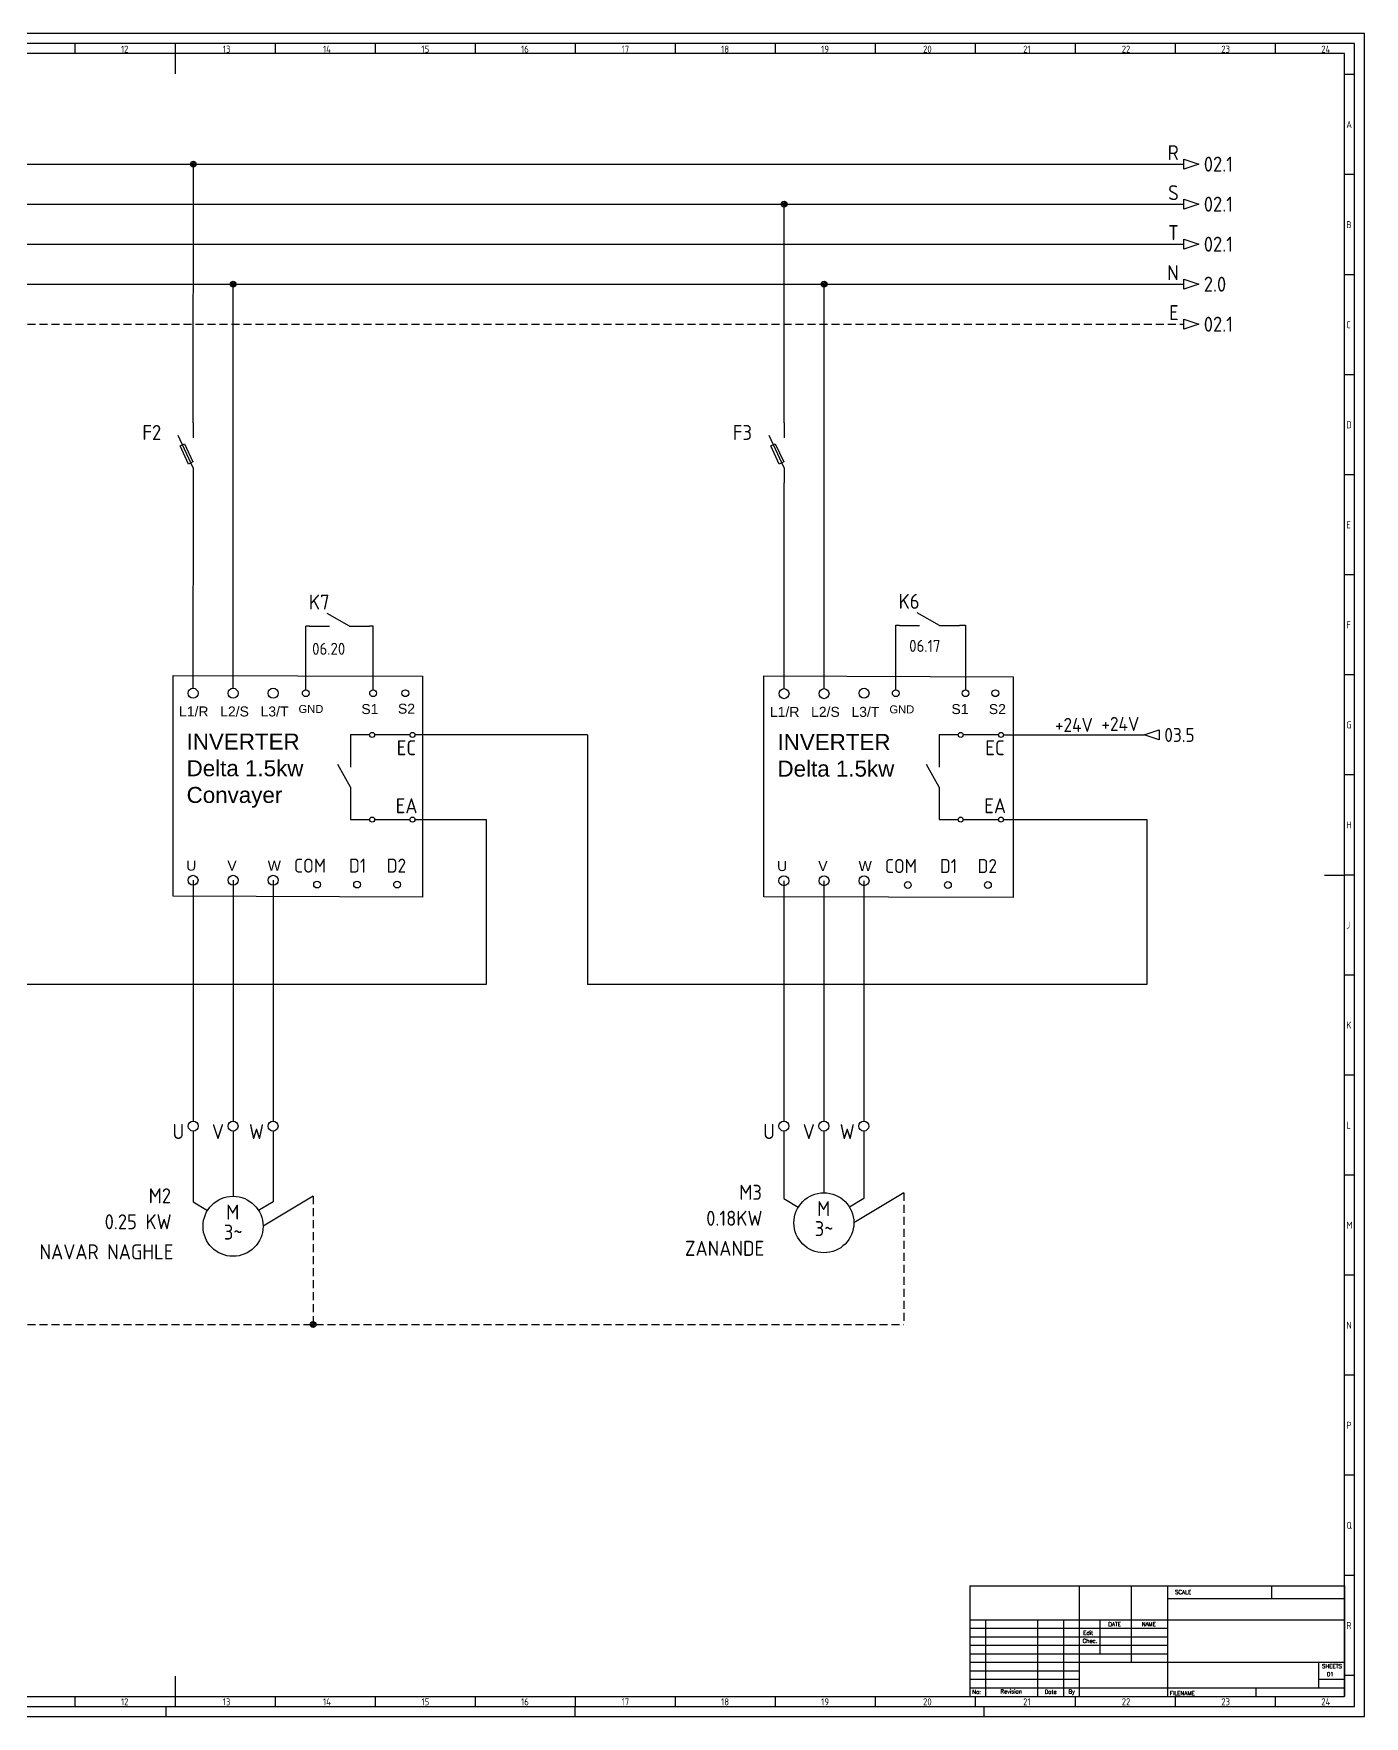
# Model space of a CAD drawing. Header units: millimetres. Extents: x -265 to 924, y -704 to 137.
# Drawn here: x 259 to 924, y -704 to 137 of the extents above; entities that cross this region are included whole.
import ezdxf
from ezdxf.enums import TextEntityAlignment as Align

# ---------------------------------------------------------------- set-up
doc = ezdxf.new("R2010")
doc.units = ezdxf.units.MM
doc.header["$LTSCALE"] = 8
doc.linetypes.add('DASHED', pattern=[0.75, 0.5, -0.25])
for name, color, linetype in [('025', 1, 'Continuous'), ('035', 5, 'Continuous'), ('07', 7, 'Continuous'), ('DESC', 1, 'Continuous'), ('MISC', 2, 'Continuous'), ('RED_1.5mm^2', 1, 'Continuous'), ('RED_2.5mm^2', 1, 'Continuous'), ('SYMS', 7, 'Continuous'), ('TAGS', 51, 'Continuous'), ('TERMS', 4, 'Continuous'), ('WIRENO', 70, 'Continuous'), ('WIREREF', 61, 'Continuous'), ('WIREREF_DEST', 61, 'Continuous'), ('XREF', 7, 'Continuous'), ('XREFCHILD', 134, 'Continuous')]:
    doc.layers.add(name, color=color, linetype=linetype)
doc.styles.add('ISO Proportional', font='isocp.shx')
doc.styles.add('WD', font='romans.shx')
doc.styles.add('WD_IEC', font='isocp2.shx', dxfattribs={"width": 0.9, "height": 4})

# ---------------------------------------------------------------- blocks, each defined once
blk = doc.blocks.new('IEC_border_a0')
at = {"layer": '035', "color": 0}
for p, q in [((1189, 841), (0, 841)), ((544.5, 836), (544.5, 831)), ((594.5, 836), (594.5, 831)), ((644.5, 836), (644.5, 831)), ((694.5, 836), (694.5, 831)), ((744.5, 836), (744.5, 831)), ((794.5, 836), (794.5, 831)), ((844.5, 836), (844.5, 831)), ((894.5, 836), (894.5, 831)), ((944.5, 836), (944.5, 831)), ((994.5, 836), (994.5, 831)), ((1044.5, 836), (1044.5, 831)), ((1094.5, 836), (1094.5, 831)), ((1144.5, 836), (1144.5, 831)), ((1189, 0), (1189, 841)), ((1183.97, 820.54), (1178.98, 820.54)), ((1183.97, 770.54), (1178.98, 770.54)), ((1183.97, 720.54), (1178.98, 720.54)), ((1183.97, 670.54), (1178.98, 670.54)), ((1183.97, 620.54), (1178.98, 620.54)), ((1183.98, 570.5), (1179, 570.5)), ((1183.98, 520.5), (1178.98, 520.5)), ((1183.98, 470.5), (1179, 470.5)), ((1183.98, 420.5), (1179, 420.5)), ((1183.98, 420.5), (1179, 420.5)), ((1183.98, 370.5), (1179, 370.5)), ((1183.98, 320.5), (1179, 320.5)), ((1184, 270.46), (1179.02, 270.46)), ((1184, 270.46), (1179.02, 270.46)), ((1184, 220.46), (1179.02, 220.46)), ((1184, 170.46), (1179.02, 170.46)), ((1184, 120.46), (1179.02, 120.46)), ((1184, 70.46), (1179.02, 70.46)), ((1184.02, 20.42), (1179.03, 20.42)), ((544.5, 10), (544.5, 5)), ((594.5, 10), (594.5, 5)), ((644.5, 10), (644.5, 5)), ((694.5, 10), (694.5, 5)), ((744.5, 10), (744.5, 5)), ((744.5, 10), (744.5, 5)), ((794.5, 10), (794.5, 5)), ((844.5, 10), (844.5, 5)), ((894.5, 10), (894.5, 5)), ((944.5, 10), (944.5, 5)), ((994.5, 10), (994.5, 5)), ((1044.5, 10), (1044.5, 5)), ((1094.5, 10), (1094.5, 5)), ((1144.5, 10), (1144.5, 5)), ((0, 0), (1189, 0)), ((590, 0), (590, 5)), ((794.5, 0), (794.5, 5)), ((999, 0), (999, 5))]:
    blk.add_line(p, q, dxfattribs=at)
blk.add_lwpolyline([(10, 10), (1179, 10), (1179, 831), (10, 831)], close=True, dxfattribs=at)
at = {"layer": '07', "color": 0}
for p, q in [((594.5, 831), (594.5, 821)), ((1169, 420.5), (1179, 420.5)), ((594.5, 20), (594.5, 10))]:
    blk.add_line(p, q, dxfattribs=at)
blk.add_lwpolyline([(5, 5), (1184, 5), (1184, 836), (5, 836)], close=True, dxfattribs=at)
at = {"layer": '035', "color": 0, "style": 'ISO Proportional'}
for s, p in [('12', (567.49, 831.5)), ('13', (618.42, 831.5)), ('14', (668.46, 831.5)), ('15', (717.72, 831.5)), ('16', (767.49, 831.5)), ('17', (817.72, 831.5)), ('18', (867.49, 831.5)), ('19', (917.49, 831.5)), ('20', (968.42, 831.5)), ('21', (1018.46, 831.5)), ('22', (1067.72, 831.5)), ('23', (1117.49, 831.5)), ('24', (1167.49, 831.5)), ('A', (1179.98, 793.79)), ('B', (1179.98, 743.79)), ('C', (1179.98, 693.79)), ('D', (1179.98, 643.79)), ('E', (1180, 593.75)), ('F', (1180, 543.75)), ('G', (1180, 493.75)), ('H', (1180, 443.75)), ('J', (1180, 393.75)), ('K', (1180, 343.75)), ('L', (1180.02, 293.72)), ('M', (1180.02, 243.72)), ('N', (1180.02, 193.72)), ('P', (1180.02, 143.72)), ('Q', (1180.02, 93.72)), ('R', (1180.03, 43.68)), ('12', (567.49, 5.5)), ('13', (618.42, 5.5)), ('14', (668.46, 5.5)), ('15', (717.72, 5.5)), ('16', (767.49, 5.5)), ('17', (817.72, 5.5)), ('18', (867.49, 5.5)), ('19', (917.49, 5.5)), ('20', (968.42, 5.5)), ('21', (1018.46, 5.5)), ('22', (1067.72, 5.5)), ('23', (1117.49, 5.5)), ('24', (1167.49, 5.5))]:
    blk.add_text(s, height=3.5, dxfattribs=at).set_placement(p)
blk = doc.blocks.new('IEC_tblock_a0')
at = {"layer": '035'}
for p, q in [((-106.6, 55.25), (-106.6, 17)), ((-36.4, 55.25), (-36.4, 48.88)), ((-88.4, 48.88), (0, 48.88)), ((-187.2, 34), (-88.4, 34)), ((-179.4, 38.25), (-179.4, 0)), ((-153.4, 38.25), (-153.4, 0)), ((-140.4, 38.25), (-140.4, 0)), ((-122.2, 38.25), (-122.2, 21.25)), ((-187.2, 29.75), (-88.4, 29.75)), ((-187.2, 25.5), (-88.4, 25.5)), ((-187.2, 21.25), (-88.4, 21.25)), ((-187.2, 17), (-132.6, 17)), ((-187.2, 12.75), (-132.6, 12.75)), ((-187.2, 8.5), (-132.6, 8.5)), ((-13, 8.5), (0, 8.5)), ((-187.2, 4.25), (0, 4.25)), ((-44.2, 4.25), (-44.2, 0))]:
    blk.add_line(p, q, dxfattribs=at)
at = {"layer": '07'}
for p, q in [((-187.2, 55.25), (0, 55.25)), ((-187.2, 55.25), (-187.2, 0)), ((-132.6, 55.25), (-132.6, 0)), ((-88.4, 55.25), (-88.4, 0)), ((0, 55.25), (0, 0)), ((-187.2, 38.25), (0, 38.25)), ((-132.6, 17), (0, 17)), ((-13, 17), (-13, 4.25)), ((-187.2, 0), (0, 0))]:
    blk.add_line(p, q, dxfattribs=at)
at = {"style": 'WD'}
for tag, p in [('SCALE', (-69.88, 51.07)), ('SH', (-8.74, 10.06)), ('FILENAME', (-68.15, 0.8))]:
    blk.add_attdef(tag, p, '', height=2, dxfattribs=at)
for tag, height, p in [('PROJDESC', 5, (-45.9, 29.2)), ('CKDATE', 2, (-114.85, 26.58)), ('EDDATE', 2, (-114.97, 30.8)), ('CKBY', 2, (-97.88, 26.3)), ('EDBY', 2, (-98.02, 30.86)), ('DWGDESC', 5, (-44.85, 19.72)), ('DWGNO', 3.5, (-48.54, 9.46))]:
    blk.add_attdef(tag, text='', height=height, dxfattribs=at).set_placement(p, align=Align.CENTER)
at = {"style": 'WD', "flags": 1}
blk.add_attdef('WD_TB', (-120.95, 11.91), '', height=2, dxfattribs=at)
at = {"layer": '025', "style": 'WD'}
for s, p in [('SCALE', (-80.57, 51.13)), ('NAME', (-97.74, 35.14)), ('No:', (-183.81, 1.19)), ('Revision', (-166.53, 1.47)), ('Date', (-146.79, 1.28)), ('By', (-136.33, 1.37))]:
    blk.add_text(s, height=2, dxfattribs=at).set_placement(p, align=Align.CENTER)
for s, p in [('DATE', (-118, 35)), ('Chec.', (-130.82, 26.72)), ('Edit', (-130.55, 30.72)), ('SHEETS', (-11.17, 14.05)), ('FILENAME', (-87.18, 0.61))]:
    blk.add_text(s, height=2, dxfattribs=at).set_placement(p)
blk = doc.blocks.new('WDDOT')
for radius in [0.72, 0.449, 0.223]:
    blk.add_circle((0, 0), radius)
blk = doc.blocks.new('VT0_02')
blk.add_circle((0, 0), 1.25)
at = {"style": 'WD_IEC'}
blk.add_attdef('TAG1', text='', height=2.5, dxfattribs=at).set_placement((-0.5, 1.75), align=Align.RIGHT)
at = {"style": 'WD_IEC', "flags": 1}
for tag, p in [('X4TERM01', (-1.25, 0)), ('X2TERM01', (0, 1.25)), ('X1TERM01', (1.25, 0)), ('X8TERM01', (0, -1.25))]:
    blk.add_attdef(tag, p, '', height=0.32, dxfattribs=at)
blk = doc.blocks.new('WD_WNV')
at = {"linetype": 'Continuous', "style": 'WD_IEC', "width": 0.8}
blk.add_attdef('WIRENO', text='', height=2.5, dxfattribs=at).set_placement((-1.6, 0), align=Align.MIDDLE_RIGHT)
at = {"style": 'WD_IEC', "flags": 1}
for tag, p in [('W08USER', (-1, 0.375)), ('W04USER', (-1, 0.875)), ('W05USER', (-1, 0.75)), ('W09USER', (-1, 0.25)), ('W03USER', (-1, 1)), ('W06USER', (-1, 0.625)), ('W07USER', (-1, 0.5)), ('W02USER', (-1, 1.125)), ('W01USER', (-1, 1.25)), ('W10USER', (-1, 0.125))]:
    blk.add_attdef(tag, text='', height=0.08, dxfattribs=at).set_placement(p, align=Align.CENTER)
blk = doc.blocks.new('VMO14')
blk.add_line((20, 7.5), (7.5, 0))
blk.add_circle((0, 0), 7.5)
at = {"style": 'WD_IEC'}
for tag, p in [('INST', (-15.5, 12.75)), ('LOC', (-15.5, 9.25)), ('TAG1', (-15.5, 5.75)), ('DESC2', (-15.5, -2)), ('DESC1', (-15.5, 1.5)), ('DESC3', (-15.5, -5.5)), ('RATING1', (-15.5, -9)), ('RATING2', (-15.5, -12.5)), ('RATING3', (-15.5, -16))]:
    blk.add_attdef(tag, text='', height=2.5, dxfattribs=at).set_placement(p, align=Align.RIGHT)
blk.add_attdef('TERM02', (-0.81, 7.4), '', height=2, rotation=90, dxfattribs=at)
for tag, p in [('TERM04', (19, 10)), ('TERM01', (-7.47, 4.61)), ('TERM03', (9.66, 4.61))]:
    blk.add_attdef(tag, text='', height=2, rotation=90, dxfattribs=at).set_placement(p, align=Align.RIGHT)
at = {"style": 'WD_IEC', "flags": 1}
for tag, p, height in [('MFG', (22.75, 9), 1.5), ('X0TERM01', (-6.4, 3.9), 0.32), ('X2TERM02', (0, 7.5), 0.32), ('X0TERM03', (6.4, 3.9), 0.32), ('X2TERM04', (20, 7.5), 0.32), ('CAT', (22.75, 6.5), 1.5), ('X4LINK', (-7.5, 0), 0.32), ('X1LINK', (7.5, 0), 0.32), ('ASSYCODE', (1, -9), 1), ('FAMILY', (1, -10.5), 1), ('CATDESC', (1, -12), 1)]:
    blk.add_attdef(tag, p, '', height=height, dxfattribs=at)
at = {"style": 'WD_IEC'}
for tag, p in [('M', (-0.06, 1.67)), ('3~', (0.05, -3.33))]:
    blk.add_attdef(tag, text='', height=2.5, dxfattribs=at).set_placement(p, align=Align.CENTER)
at = {"lineweight": 15, "style": 'WD_IEC'}
blk.add_attdef('XREF', text='', height=2.5, dxfattribs=at).set_placement((-15.5, -19.5), align=Align.RIGHT)
blk = doc.blocks.new('HA1S1')
blk.add_lwpolyline([(0, 1.25), (3.75, 0), (0, -1.25)], close=True)
at = {"style": 'WD_IEC'}
for tag, height, flags, p in [('WIRENO', 2.5, 8, (-1.25, 1)), ('SIGCODE', 1, 1, (5, 1.8))]:
    blk.add_attdef(tag, text='', height=height, dxfattribs=dict(at, flags=flags)).set_placement(p, align=Align.RIGHT)
at = {"style": 'WD_IEC', "flags": 1}
blk.add_attdef('X4TERM01', (0, 0), '', height=0.32, dxfattribs=at)
at = {"style": 'WD_IEC'}
blk.add_attdef('XREF', text='', height=2.5, dxfattribs=at).set_placement((5, 0), align=Align.MIDDLE_LEFT)
blk.add_attdef('DESC1', text='', height=2.5, dxfattribs=at).set_placement((-1.25, -1), align=Align.TOP_RIGHT)
blk = doc.blocks.new('VT0002')
blk.add_circle((0, 0), 1.25)
at = {"style": 'WD_IEC'}
for tag, p in [('INST', (-2.25, 6.5)), ('LOC', (-2.25, 3.5)), ('DESC1', (-2.25, -6.25)), ('DESC2', (-2.25, -9.25)), ('DESC3', (-2.25, -12.25))]:
    blk.add_attdef(tag, text='', height=2.5, dxfattribs=at).set_placement(p, align=Align.RIGHT)
at = {"style": 'WD_IEC', "flags": 1}
for tag, p, height in [('ASSYCODE', (2.75, 10.75), 1), ('CATDESC', (2.75, 9.25), 1), ('MFG', (2.75, 7.25), 1.5), ('CAT', (2.75, 4.75), 1.5), ('X4PIN01', (-1.25, 1), 0.25), ('X4TERM01', (-1.25, 0), 0.25), ('X4TERMDESC01', (-1.25, 0.5), 0.4), ('STRIPSEQ', (0, 0), 0.025), ('X2PIN01', (0, 2.25), 0.25), ('X2TERM01', (0, 1.25), 0.25), ('X8PIN01', (0, -0.25), 0.25), ('X2TERMDESC01', (0, 1.75), 0.4), ('X1PIN01', (1.25, 1), 0.25), ('X1TERM01', (1.25, 0), 0.25), ('X1TERMDESC01', (1.25, 0.5), 0.4), ('LINKTERM', (0, -0.04), 0.025), ('X8TERM01', (0, -1.25), 0.25), ('X8TERMDESC01', (0, -0.75), 0.4)]:
    blk.add_attdef(tag, p, '', height=height, dxfattribs=at)
at = {"style": 'WD_IEC', "flags": 8}
for tag, height, p in [('TAGSTRIP', 2.5, (-2.25, 0.5)), ('TERM01', 2, (-2.25, -3.25))]:
    blk.add_attdef(tag, text='', height=height, dxfattribs=at).set_placement(p, align=Align.RIGHT)
blk = doc.blocks.new('HT0W02')
blk.add_circle((0, 0), 1.25)
at = {"style": 'WD_IEC'}
for tag, p in [('INST', (-2.25, 6.5)), ('LOC', (-2.25, 3.5)), ('DESC2', (-2.25, -9.25)), ('DESC1', (-2.25, -6.25)), ('DESC3', (-2.25, -12.25))]:
    blk.add_attdef(tag, text='', height=2.5, dxfattribs=at).set_placement(p, align=Align.RIGHT)
at = {"style": 'WD_IEC', "flags": 1}
for tag, p, height in [('ASSYCODE', (2.75, 10.75), 1), ('CATDESC', (2.75, 9.25), 1), ('MFG', (2.75, 7.25), 1.5), ('X4TERM01', (-1.25, 0), 0.25), ('X4TERMDESC01', (-1.25, 0.5), 0.4), ('STRIPSEQ', (0, 0), 0.025), ('X2TERM01', (0, 1.25), 0.25), ('X2TERMDESC01', (0, 1.75), 0.4), ('X1TERM01', (1.25, 0), 0.25), ('X1TERMDESC01', (1.25, 0.5), 0.4), ('CAT', (2.75, 4.75), 1.5), ('LINKTERM', (0, -0.0375), 0.025), ('X8TERM01', (0, -1.25), 0.25), ('X8TERMDESC01', (0, -0.75), 0.4)]:
    blk.add_attdef(tag, p, '', height=height, dxfattribs=at)
at = {"style": 'WD_IEC', "flags": 8}
for tag, p in [('TAGSTRIP', (-2.25, 0.5)), ('WIRENO', (-2.25, -3.25))]:
    blk.add_attdef(tag, text='', height=2.5, dxfattribs=at).set_placement(p, align=Align.RIGHT)
blk = doc.blocks.new('VCR21')
for p, q in [((0, 7.5), (0, 2.5)), ((0, -2.5), (-3.12, 3.12)), ((0, -2.5), (0, -7.5))]:
    blk.add_line(p, q)
at = {"style": 'WD_IEC'}
for tag, p in [('INST', (-5.25, 6.75)), ('LOC', (-5.25, 3.75)), ('TAG2', (-5.25, 0.75)), ('XREF', (-5.25, -3.75)), ('DESC2', (-5.25, -9.75)), ('DESC1', (-5.25, -6.75)), ('DESC3', (-5.25, -12.75))]:
    blk.add_attdef(tag, text='', height=2.5, dxfattribs=at).set_placement(p, align=Align.RIGHT)
blk.add_attdef('TERM01', text='', height=2, rotation=90, dxfattribs=at).set_placement((-1, 7.5), align=Align.RIGHT)
at = {"style": 'WD_IEC', "flags": 1}
for tag, p, height in [('X2TERM01', (0, 7.5), 0.32), ('X4LINK', (-2.75, 0), 0.32), ('X1LINK', (-0.5, 0), 0.32), ('CONTACT', (4, -3.5), 1), ('FAMILY', (4, -5), 1), ('COMMON', (5.25, -4.75), 1), ('X8TERM02', (0, -7.5), 0.32)]:
    blk.add_attdef(tag, p, '', height=height, dxfattribs=at)
at = {"style": 'WD_IEC'}
blk.add_attdef('TERM02', (-1, -7.5), '', height=2, rotation=90, dxfattribs=at)
blk = doc.blocks.new('HCR21')
for p, q in [((-7.5, 0), (-2.5, 0)), ((2.5, 0), (-3.12, 3.12)), ((2.5, 0), (7.5, 0))]:
    blk.add_line(p, q)
at = {"style": 'WD_IEC'}
for tag, p in [('INST', (-2.5, 10.12)), ('LOC', (-2.5, 7.12)), ('TAG2', (-2.5, 4.12)), ('DESC1', (-2.5, -9.25)), ('DESC2', (-2.5, -12.25)), ('DESC3', (-2.5, -15.25))]:
    blk.add_attdef(tag, text='', height=2.5, dxfattribs=at).set_placement(p, align=Align.RIGHT)
for tag, p, height, flags in [('X4TERM01', (-7.5, 0), 0.32, 1), ('TERM01', (-7.5, 1), 2, 8), ('X2LINK', (0, 2.27), 0.32, 1), ('X8LINK', (0, 0.77), 0.32, 1), ('X1TERM02', (7.5, 0), 0.32, 1), ('CONTACT', (6.5, -2.25), 1, 1), ('FAMILY', (6.5, -3.75), 1, 1), ('COMMON', (7.75, -3.5), 1, 1)]:
    blk.add_attdef(tag, p, '', height=height, dxfattribs=dict(at, flags=flags))
at = {"style": 'WD_IEC', "flags": 8}
for tag, height, p in [('TERM02', 2, (7.5, 1)), ('XREF', 2.5, (-2.5, -6.25))]:
    blk.add_attdef(tag, text='', height=height, dxfattribs=at).set_placement(p, align=Align.RIGHT)
blk = doc.blocks.new('VFU1FS')
for p, q in [((0, -3.75), (-3.75, 4.38)), ((0, 7.5), (0, 3.75)), ((0, -3.75), (0, -7.5))]:
    blk.add_line(p, q)
blk.add_lwpolyline([(-1.19, -2.76), (-3.3, 1.77), (-2.17, 2.3), (-0.06, -2.24)], close=True)
at = {"style": 'WD_IEC'}
for tag, p in [('INST', (-8, 10.25)), ('LOC', (-8, 6.75)), ('TAG1', (-8, 3.25)), ('RATING1', (-8, -1.35)), ('DESC1', (-8, -9.85)), ('DESC2', (-8, -13.35)), ('DESC3', (-8, -16.85))]:
    blk.add_attdef(tag, text='', height=2.5, dxfattribs=at).set_placement(p, align=Align.RIGHT)
blk.add_attdef('TERM01', text='', height=2, rotation=90, dxfattribs=at).set_placement((-1, 7.5), align=Align.RIGHT)
at = {"style": 'WD_IEC', "flags": 1}
for tag, p, height in [('X2TERM01', (0, 7.5), 0.32), ('MFG', (2.75, 6.5), 1.5), ('CAT', (2.75, 4), 1.5), ('X4LINK', (-2.48, 0), 0.32), ('X1LINK', (-1.1, 0), 0.32), ('ASSYCODE', (1, -4), 1), ('X8TERM02', (0, -7.5), 0.32), ('FAMILY', (1, -5.5), 1), ('CATDESC', (1, -7), 1)]:
    blk.add_attdef(tag, p, '', height=height, dxfattribs=at)
at = {"style": 'WD_IEC'}
blk.add_attdef('TERM02', (-1, -7.5), '', height=2, rotation=90, dxfattribs=at)
at = {"lineweight": 15, "style": 'WD_IEC'}
blk.add_attdef('XREF', text='', height=2.5, dxfattribs=at).set_placement((-8, -6), align=Align.RIGHT)
blk = doc.blocks.new('HA1D1')
blk.add_lwpolyline([(0, 0), (3.75, 1.25), (3.75, -1.25)], close=True)
at = {"style": 'WD_IEC'}
for tag, height, flags, p in [('WIRENO', 2.5, 8, (-1.25, 1)), ('SIGCODE', 1, 1, (5, 1.8))]:
    blk.add_attdef(tag, text='', height=height, dxfattribs=dict(at, flags=flags)).set_placement(p, align=Align.RIGHT)
at = {"style": 'WD_IEC', "flags": 1}
blk.add_attdef('X4TERM01', (0, 0), '', height=0.32, dxfattribs=at)
at = {"style": 'WD_IEC'}
blk.add_attdef('XREF', text='', height=2.5, dxfattribs=at).set_placement((5, 0), align=Align.MIDDLE_LEFT)
blk.add_attdef('DESC1', text='', height=2.5, dxfattribs=at).set_placement((-1.25, -1), align=Align.TOP_RIGHT)
blk = doc.blocks.new('WD_WNH')
at = {"linetype": 'Continuous', "style": 'WD_IEC', "width": 0.8}
blk.add_attdef('WIRENO', text='', height=2.5, dxfattribs=at).set_placement((0, 0.75), align=Align.CENTER)
at = {"style": 'WD_IEC', "flags": 1}
for tag, p in [('W08USER', (0, 0.375)), ('W04USER', (0, 0.875)), ('W05USER', (0, 0.75)), ('W09USER', (0, 0.25)), ('W03USER', (0, 1)), ('W06USER', (0, 0.625)), ('W07USER', (0, 0.5)), ('W02USER', (0, 1.125)), ('W01USER', (0, 1.25)), ('W10USER', (0, 0.125))]:
    blk.add_attdef(tag, text='', height=0.08, dxfattribs=at).set_placement(p, align=Align.CENTER)

msp = doc.modelspace()

# ---------------------------------------------------------------- linework, layer by layer
at = {"color": 0}
for points in [[(328.23, -183.53), (452.82, -183.94), (452.82, -294.32), (328.23, -293.92)], [(623.59, -183.73), (748.17, -184.14), (748.17, -294.52), (623.59, -294.12)]]:
    msp.add_lwpolyline(points, close=True, dxfattribs=at)
at = {"layer": 'RED_1.5mm^2', "color": 0, "linetype": 'DASHED'}
for p, q in [((-176.6, -7.98), (833.42, -7.98)), ((398.18, -443.83), (398.18, -507.95)), ((693.53, -442.09), (693.53, -507.95))]:
    msp.add_line(p, q, dxfattribs=at)
at = {"layer": 'RED_1.5mm^2', "linetype": 'DASHED'}
msp.add_line((-164.61, -507.95), (693.53, -507.95), dxfattribs=at)
at = {"layer": 'RED_2.5mm^2', "color": 0}
for p, q in [((-61.81, 72.02), (833.42, 72.02)), ((338.23, -57.34), (338.34, 72.02)), ((-61.81, 52.02), (833.42, 52.02)), ((633.59, -57.34), (633.61, 52.02)), ((-61.81, 32.02), (833.42, 32.02)), ((-176.6, 12.02), (833.42, 12.02)), ((358.23, -189.92), (358.23, 12.02)), ((653.59, -190.13), (653.59, 12.02)), ((338.23, -189.92), (338.34, -87.34)), ((633.59, -190.13), (633.59, -87.34)), ((394.52, -190.74), (394.52, -158.84)), ((396.42, -158.84), (394.52, -158.84)), ((428.17, -158.84), (426.42, -158.84)), ((428.17, -190.74), (428.17, -158.84)), ((689.43, -190.74), (689.43, -158.41)), ((689.43, -158.41), (691.34, -158.41)), ((721.34, -158.41), (724.31, -158.41)), ((724.31, -158.41), (724.31, -190.74)), ((416.89, -213.11), (426.46, -213.11)), ((416.89, -213.11), (416.89, -219.34)), ((426.46, -213.26), (426.46, -213.26)), ((428.96, -213.11), (446.62, -213.11)), ((535.29, -213.26), (449.12, -213.26)), ((535.29, -213.26), (535.29, -338.04)), ((711.09, -213.11), (720.65, -213.11)), ((711.09, -213.11), (711.09, -219.34)), ((720.65, -213.26), (720.65, -213.26)), ((723.15, -213.11), (740.81, -213.11)), ((743.31, -213.26), (813.69, -213.26)), ((416.89, -249.34), (416.89, -255.56)), ((711.09, -249.34), (711.09, -255.56)), ((416.89, -255.56), (426.46, -255.56)), ((428.96, -255.56), (446.62, -255.56)), ((449.12, -255.56), (484.67, -255.56)), ((484.67, -255.56), (484.67, -338.04)), ((711.09, -255.56), (720.65, -255.56)), ((723.15, -255.56), (740.81, -255.56)), ((743.31, -255.56), (814.88, -255.56)), ((814.88, -255.56), (814.88, -338.04)), ((338.18, -285.92), (338.18, -406.26)), ((358.18, -285.92), (358.18, -406.26)), ((378.18, -285.92), (378.18, -406.26)), ((633.53, -286.12), (633.53, -406.26)), ((653.53, -286.12), (653.53, -406.26)), ((673.53, -286.12), (673.53, -406.26)), ((484.67, -338.04), (254.55, -338.04)), ((814.88, -338.04), (535.29, -338.04)), ((338.18, -411.26), (338.18, -446.63)), ((358.18, -411.26), (358.18, -443.83)), ((378.18, -411.26), (378.18, -446.63)), ((633.53, -411.26), (633.53, -444.89)), ((653.53, -411.26), (653.53, -442.09)), ((673.53, -411.26), (673.53, -444.89)), ((633.53, -444.89), (640.72, -449.28)), ((673.53, -444.89), (666.34, -449.28)), ((338.18, -446.63), (345.37, -451.02)), ((378.18, -446.63), (370.99, -451.02))]:
    msp.add_line(p, q, dxfattribs=at)

# ---------------------------------------------------------------- block references
at = {"color": 0}
msp.add_blockref('IEC_border_a0', (-265.32, -703.76), dxfattribs=at)
ref = msp.add_blockref('IEC_tblock_a0', (913.68, -693.76), dxfattribs=at)
ref.add_attrib('SH', '01', (904.94, -683.7), dxfattribs={"height": 2, "style": 'WD'})
at = {"layer": 'SYMS', "color": 0}
ref = msp.add_blockref('HA1S1', (833.42, 72.02), dxfattribs=dict(at, xscale=2, yscale=2, zscale=2))
ref.add_attrib('XREF', '02.1', dxfattribs={"layer": 'XREF', "height": 7.5, "style": 'WD_IEC'}).set_placement((843.42, 72.02), align=Align.MIDDLE_LEFT)
ref.add_attrib('WIRENO', 'R', dxfattribs={"layer": 'WIREREF', "height": 7.5, "style": 'WD_IEC', "flags": 8}).set_placement((830.92, 74.02), align=Align.RIGHT)
for name, p, xscale, yscale, zscale in [('WDDOT', (338.34, 72.02), 2, 2, 2), ('WDDOT', (633.61, 52.02), 2, 2, 2), ('WDDOT', (358.23, 12.02), 2, 2, 2), ('WDDOT', (653.59, 12.02), 2, 2, 2), ('VT0_02', (338.23, -192.42), 2, 2, 2), ('VT0_02', (358.23, -192.42), 2, 2, 2), ('VT0_02', (378.23, -192.42), 2, 2, 2), ('VT0_02', (394.52, -192.42), 1.343140914178041, 1.343140914178041, 1.343140914178041), ('VT0_02', (428.17, -192.42), 1.343140914178041, 1.343140914178041, 1.343140914178041), ('VT0_02', (444.32, -192.42), 1.343140914178041, 1.343140914178041, 1.343140914178041), ('VT0_02', (633.59, -192.63), 2, 2, 2), ('VT0_02', (653.59, -192.63), 2, 2, 2), ('VT0_02', (673.59, -192.42), 2, 2, 2), ('VT0_02', (689.43, -192.42), 1.343140914178041, 1.343140914178041, 1.343140914178041), ('VT0_02', (724.31, -192.42), 1.343140914178041, 1.343140914178041, 1.343140914178041), ('VT0_02', (739.23, -192.42), 1.343140914178041, 1.343140914178041, 1.343140914178041), ('VCR21', (416.89, -234.34), 2, 2, 2), ('VCR21', (711.09, -234.34), 2, 2, 2), ('VT0_02', (338.18, -285.92), 2, 2, 2), ('VT0_02', (358.23, -285.92), 2, 2, 2), ('VT0_02', (378.23, -285.92), 2, 2, 2), ('VT0_02', (633.53, -286.12), 2, 2, 2), ('VT0_02', (653.59, -286.12), 2, 2, 2), ('VT0_02', (673.59, -286.12), 2, 2, 2), ('VT0_02', (400.17, -288.06), 1.343140914178041, 1.343140914178041, 1.343140914178041), ('VT0_02', (420.17, -288.06), 1.343140914178041, 1.343140914178041, 1.343140914178041), ('VT0_02', (440.17, -288.06), 1.343140914178041, 1.343140914178041, 1.343140914178041), ('VT0_02', (695.52, -288.26), 1.343140914178041, 1.343140914178041, 1.343140914178041), ('VT0_02', (715.52, -288.26), 1.343140914178041, 1.343140914178041, 1.343140914178041), ('VT0_02', (735.52, -288.26), 1.343140914178041, 1.343140914178041, 1.343140914178041)]:
    msp.add_blockref(name, p, dxfattribs=dict(at, xscale=xscale, yscale=yscale, zscale=zscale))
ref = msp.add_blockref('HA1S1', (833.42, 52.02), dxfattribs=dict(at, xscale=2, yscale=2, zscale=2))
ref.add_attrib('XREF', '02.1', dxfattribs={"layer": 'XREF', "height": 7.5, "style": 'WD_IEC'}).set_placement((843.42, 52.02), align=Align.MIDDLE_LEFT)
ref.add_attrib('WIRENO', 'S', dxfattribs={"layer": 'WIREREF', "height": 7.5, "style": 'WD_IEC', "flags": 8}).set_placement((830.92, 54.02), align=Align.RIGHT)
ref = msp.add_blockref('HA1S1', (833.42, 32.02), dxfattribs=dict(at, xscale=2, yscale=2, zscale=2))
ref.add_attrib('XREF', '02.1', dxfattribs={"layer": 'XREF', "height": 7.5, "style": 'WD_IEC'}).set_placement((843.42, 32.02), align=Align.MIDDLE_LEFT)
ref.add_attrib('WIRENO', 'T', dxfattribs={"layer": 'WIREREF', "height": 7.5, "style": 'WD_IEC', "flags": 8}).set_placement((830.92, 34.02), align=Align.RIGHT)
ref = msp.add_blockref('HA1S1', (833.42, 12.02), dxfattribs=dict(at, xscale=2, yscale=2, zscale=2))
ref.add_attrib('XREF', '2.0', dxfattribs={"layer": 'XREF', "height": 7.5, "style": 'WD_IEC'}).set_placement((843.42, 12.02), align=Align.MIDDLE_LEFT)
ref.add_attrib('WIRENO', 'N', dxfattribs={"layer": 'WIREREF', "height": 7.5, "style": 'WD_IEC', "flags": 8}).set_placement((830.92, 14.02), align=Align.RIGHT)
ref = msp.add_blockref('HA1S1', (833.42, -7.98), dxfattribs=dict(at, xscale=2, yscale=2, zscale=2))
ref.add_attrib('XREF', '02.1', dxfattribs={"layer": 'XREF', "height": 7.5, "style": 'WD_IEC'}).set_placement((843.42, -7.98), align=Align.MIDDLE_LEFT)
ref.add_attrib('WIRENO', 'E', dxfattribs={"layer": 'WIREREF', "height": 7.5, "style": 'WD_IEC', "flags": 8}).set_placement((830.92, -5.98), align=Align.RIGHT)
ref = msp.add_blockref('VFU1FS', (338.29, -72.34), dxfattribs=dict(at, xscale=2, yscale=2, zscale=2))
ref.add_attrib('TAG1', 'F2', dxfattribs={"layer": 'TAGS', "height": 7.5, "style": 'WD_IEC'}).set_placement((322.29, -65.84), align=Align.RIGHT)
ref = msp.add_blockref('VFU1FS', (633.59, -72.34), dxfattribs=dict(at, xscale=2, yscale=2, zscale=2))
ref.add_attrib('TAG1', 'F3', dxfattribs={"layer": 'TAGS', "height": 7.5, "style": 'WD_IEC'}).set_placement((617.59, -65.84), align=Align.RIGHT)
ref = msp.add_blockref('HCR21', (706.34, -158.5), dxfattribs=dict(at, xscale=2, yscale=2, zscale=2))
ref.add_attrib('XREF', '06.17', dxfattribs={"layer": 'XREFCHILD', "height": 6, "style": 'WD_IEC', "flags": 8}).set_placement((711.8, -171.75), align=Align.RIGHT)
ref.add_attrib('TAG2', 'K6', dxfattribs={"layer": 'TAGS', "height": 7.5, "style": 'WD_IEC'}).set_placement((701.34, -150.25), align=Align.RIGHT)
ref = msp.add_blockref('HCR21', (411.42, -158.84), dxfattribs=dict(at, xscale=2, yscale=2, zscale=2))
ref.add_attrib('XREF', '06.20', dxfattribs={"layer": 'XREFCHILD', "height": 6, "style": 'WD_IEC', "flags": 8}).set_placement((414.27, -173.2), align=Align.RIGHT)
ref.add_attrib('TAG2', 'K7', dxfattribs={"layer": 'TAGS', "height": 7.5, "style": 'WD_IEC'}).set_placement((406.42, -150.59), align=Align.RIGHT)
ref = msp.add_blockref('HA1D1', (813.69, -213.26), dxfattribs=dict(at, xscale=2, yscale=2, zscale=2))
ref.add_attrib('XREF', '03.5', dxfattribs={"layer": 'XREF', "height": 7, "style": 'WD_IEC'}).set_placement((823.69, -213.26), align=Align.MIDDLE_LEFT)
ref.add_attrib('WIRENO', '+24V', dxfattribs={"layer": 'WIREREF_DEST', "height": 7, "style": 'WD_IEC', "flags": 8}).set_placement((811.19, -211.26), align=Align.RIGHT)
for p in [(427.71, -213.26), (721.9, -213.26), (427.71, -255.56), (721.9, -255.56)]:
    msp.add_blockref('HT0W02', p, dxfattribs=at)
ref = msp.add_blockref('HT0W02', (447.87, -213.26), dxfattribs=at)
ref.add_attrib('TAGSTRIP', 'EC', dxfattribs={"layer": 'TAGS', "height": 7.5, "style": 'WD_IEC', "flags": 8}).set_placement((449.67, -223.4), align=Align.RIGHT)
ref = msp.add_blockref('HT0W02', (742.06, -213.26), dxfattribs=at)
ref.add_attrib('TAGSTRIP', 'EC', dxfattribs={"layer": 'TAGS', "height": 7.5, "style": 'WD_IEC', "flags": 8}).set_placement((743.86, -223.4), align=Align.RIGHT)
ref = msp.add_blockref('HT0W02', (447.87, -255.56), dxfattribs=at)
ref.add_attrib('TAGSTRIP', 'EA', dxfattribs={"layer": 'TAGS', "height": 7.5, "style": 'WD_IEC', "flags": 8}).set_placement((450.38, -252.39), align=Align.RIGHT)
ref = msp.add_blockref('HT0W02', (742.06, -255.56), dxfattribs=at)
ref.add_attrib('TAGSTRIP', 'EA', dxfattribs={"layer": 'TAGS', "height": 7.5, "style": 'WD_IEC', "flags": 8}).set_placement((744.57, -252.39), align=Align.RIGHT)
ref = msp.add_blockref('VT0002', (338.28, -408.76), dxfattribs=dict(at, xscale=2, yscale=2, zscale=2))
ref.add_attrib('TERM01', 'U', dxfattribs={"layer": 'TERMS', "height": 7.5, "style": 'WD_IEC', "flags": 8}).set_placement((333.78, -415.26), align=Align.RIGHT)
ref = msp.add_blockref('VT0002', (358.18, -408.76), dxfattribs=dict(at, xscale=2, yscale=2, zscale=2))
ref.add_attrib('TERM01', 'V', dxfattribs={"layer": 'TERMS', "height": 7.5, "style": 'WD_IEC', "flags": 8}).set_placement((353.68, -415.26), align=Align.RIGHT)
ref = msp.add_blockref('VT0002', (378.18, -408.76), dxfattribs=dict(at, xscale=2, yscale=2, zscale=2))
ref.add_attrib('TERM01', 'W', dxfattribs={"layer": 'TERMS', "height": 7.5, "style": 'WD_IEC', "flags": 8}).set_placement((373.68, -415.26), align=Align.RIGHT)
ref = msp.add_blockref('VT0002', (633.53, -408.76), dxfattribs=dict(at, xscale=2, yscale=2, zscale=2))
ref.add_attrib('TERM01', 'U', dxfattribs={"layer": 'TERMS', "height": 7.5, "style": 'WD_IEC', "flags": 8}).set_placement((629.03, -415.26), align=Align.RIGHT)
ref = msp.add_blockref('VT0002', (653.53, -408.76), dxfattribs=dict(at, xscale=2, yscale=2, zscale=2))
ref.add_attrib('TERM01', 'V', dxfattribs={"layer": 'TERMS', "height": 7.5, "style": 'WD_IEC', "flags": 8}).set_placement((649.03, -415.26), align=Align.RIGHT)
ref = msp.add_blockref('VT0002', (673.45, -408.76), dxfattribs=dict(at, xscale=2, yscale=2, zscale=2))
ref.add_attrib('TERM01', 'W', dxfattribs={"layer": 'TERMS', "height": 7.5, "style": 'WD_IEC', "flags": 8}).set_placement((668.95, -415.26), align=Align.RIGHT)
ref = msp.add_blockref('VMO14', (358.18, -458.83), dxfattribs=dict(at, xscale=2, yscale=2, zscale=2))
ref.add_attrib('M', 'M', dxfattribs={"layer": 'MISC', "height": 7.5, "style": 'WD_IEC'}).set_placement((358.06, -455.49), align=Align.CENTER)
ref.add_attrib('3~', '3~', dxfattribs={"layer": 'MISC', "height": 7.5, "style": 'WD_IEC'}).set_placement((358.27, -465.49), align=Align.CENTER)
ref.add_attrib('DESC2', 'NAVAR NAGHLE', dxfattribs={"layer": 'DESC', "height": 7.5, "style": 'WD_IEC'}).set_placement((328.37, -475.35), align=Align.RIGHT)
ref.add_attrib('DESC1', '0.25 KW', dxfattribs={"layer": 'DESC', "height": 7.5, "style": 'WD_IEC'}).set_placement((327.48, -460.32), align=Align.RIGHT)
ref.add_attrib('TAG1', 'M2', dxfattribs={"layer": 'TAGS', "height": 7.5, "style": 'WD_IEC'}).set_placement((327.18, -447.33), align=Align.RIGHT)
ref = msp.add_blockref('VMO14', (653.53, -457.09), dxfattribs=dict(at, xscale=2, yscale=2, zscale=2))
ref.add_attrib('M', 'M', dxfattribs={"layer": 'MISC', "height": 7.5, "style": 'WD_IEC'}).set_placement((653.41, -453.75), align=Align.CENTER)
ref.add_attrib('3~', '3~', dxfattribs={"layer": 'MISC', "height": 7.5, "style": 'WD_IEC'}).set_placement((653.62, -463.75), align=Align.CENTER)
ref.add_attrib('DESC2', 'ZANANDE', dxfattribs={"layer": 'DESC', "height": 7.5, "style": 'WD_IEC'}).set_placement((623.72, -473.6), align=Align.RIGHT)
ref.add_attrib('DESC1', '0.18KW', dxfattribs={"layer": 'DESC', "height": 7.5, "style": 'WD_IEC'}).set_placement((622.83, -458.57), align=Align.RIGHT)
ref.add_attrib('TAG1', 'M3', dxfattribs={"layer": 'TAGS', "height": 7.5, "style": 'WD_IEC'}).set_placement((622.53, -445.59), align=Align.RIGHT)
at = {"layer": 'SYMS', "linetype": 'DASHED', "xscale": 2, "yscale": 2, "zscale": 2}
msp.add_blockref('WDDOT', (398.18, -507.95), dxfattribs=at)
at = {"layer": 'WIRENO', "color": 0}
ref = msp.add_blockref('WD_WNH', (778.5, -213.26), dxfattribs=dict(at, xscale=2, yscale=2, zscale=2))
ref.add_attrib('WIRENO', '+24V', dxfattribs={"linetype": 'Continuous', "height": 7, "style": 'WD_IEC'}).set_placement((778.5, -211.76), align=Align.CENTER)
ref = msp.add_blockref('WD_WNV', (409.51, -278.58), dxfattribs=dict(at, xscale=3, yscale=3, zscale=3))
ref.add_attrib('WIRENO', 'COM', dxfattribs={"linetype": 'Continuous', "height": 7, "style": 'WD_IEC'}).set_placement((404.71, -278.58), align=Align.MIDDLE_RIGHT)
ref = msp.add_blockref('WD_WNV', (429.51, -278.58), dxfattribs=dict(at, xscale=3, yscale=3, zscale=3))
ref.add_attrib('WIRENO', 'D1', dxfattribs={"linetype": 'Continuous', "height": 7, "style": 'WD_IEC'}).set_placement((424.71, -278.58), align=Align.MIDDLE_RIGHT)
ref = msp.add_blockref('WD_WNV', (449.51, -278.58), dxfattribs=dict(at, xscale=3, yscale=3, zscale=3))
ref.add_attrib('WIRENO', 'D2', dxfattribs={"linetype": 'Continuous', "height": 7, "style": 'WD_IEC'}).set_placement((444.71, -278.58), align=Align.MIDDLE_RIGHT)
ref = msp.add_blockref('WD_WNV', (704.86, -278.78), dxfattribs=dict(at, xscale=3, yscale=3, zscale=3))
ref.add_attrib('WIRENO', 'COM', dxfattribs={"linetype": 'Continuous', "height": 7, "style": 'WD_IEC'}).set_placement((700.06, -278.78), align=Align.MIDDLE_RIGHT)
ref = msp.add_blockref('WD_WNV', (724.86, -278.78), dxfattribs=dict(at, xscale=3, yscale=3, zscale=3))
ref.add_attrib('WIRENO', 'D1', dxfattribs={"linetype": 'Continuous', "height": 7, "style": 'WD_IEC'}).set_placement((720.06, -278.78), align=Align.MIDDLE_RIGHT)
ref = msp.add_blockref('WD_WNV', (744.86, -278.78), dxfattribs=dict(at, xscale=3, yscale=3, zscale=3))
ref.add_attrib('WIRENO', 'D2', dxfattribs={"linetype": 'Continuous', "height": 7, "style": 'WD_IEC'}).set_placement((740.06, -278.78), align=Align.MIDDLE_RIGHT)

# ---------------------------------------------------------------- texts
at = {"color": 0, "attachment_point": 1}
for s, width, gutter_width, insert, char_height in [('{\\f@Arial Unicode MS|b0|i0|c178|p34; \\f@Arial Unicode MS|b0|i0|c0|p34; L1/R   L2/S   L3/T}', 62.0096, 25, (327.3, -199.03), 5), ('{\\fArial|b0|i0|c0|p34;GND}', 8.574, 25, (390.93, -198.28), 4), ('{\\fArial|b0|i0|c0|p34; S1}', 11.6006, 25, (420.38, -197.82), 5), ('{\\fArial|b0|i0|c0|p34;S2}', 8.574, 25, (440.62, -197.65), 5), ('{\\f@Arial Unicode MS|b0|i0|c178|p34; \\f@Arial Unicode MS|b0|i0|c0|p34; L1/R   L2/S   L3/T}', 62.0096, 25, (622.65, -199.23), 5), ('{\\fArial|b0|i0|c0|p34;GND}', 8.574, 25, (686.28, -198.48), 4), ('{\\fArial|b0|i0|c0|p34; S1}', 11.6006, 25, (715.34, -197.83), 5), ('{\\fArial|b0|i0|c0|p34;S2}', 8.574, 25, (735.97, -197.85), 5), ('{\\fArial|b0|i0|c0|p34;\\H1.6x;INVERTER\\PDelta 1.5kw\\PConvayer\\P      \\P }', 59.1824, 25, (334.98, -212.57), 5), ('{\\fArial|b0|i0|c0|p34;\\H1.6x;INVERTER\\PDelta 1.5kw\\P     }', 59.1824, 25, (630.33, -212.77), 5), ('{\\f@Arial Unicode MS|b0|i0|c178|p34; \\f@Arial Unicode MS|b0|i0|c0|p34;U        V        W               }', 54.657, 12.5, (332.84, -276.08), 5), ('{\\f@Arial Unicode MS|b0|i0|c178|p34; \\f@Arial Unicode MS|b0|i0|c0|p34;U        V        W               }', 54.657, 12.5, (628.19, -276.28), 5)]:
    msp.add_mtext_dynamic_manual_height_columns(s, width=width, gutter_width=gutter_width, heights=[0], dxfattribs=dict(at, insert=insert, char_height=char_height))

doc.saveas('drawing.dxf')
